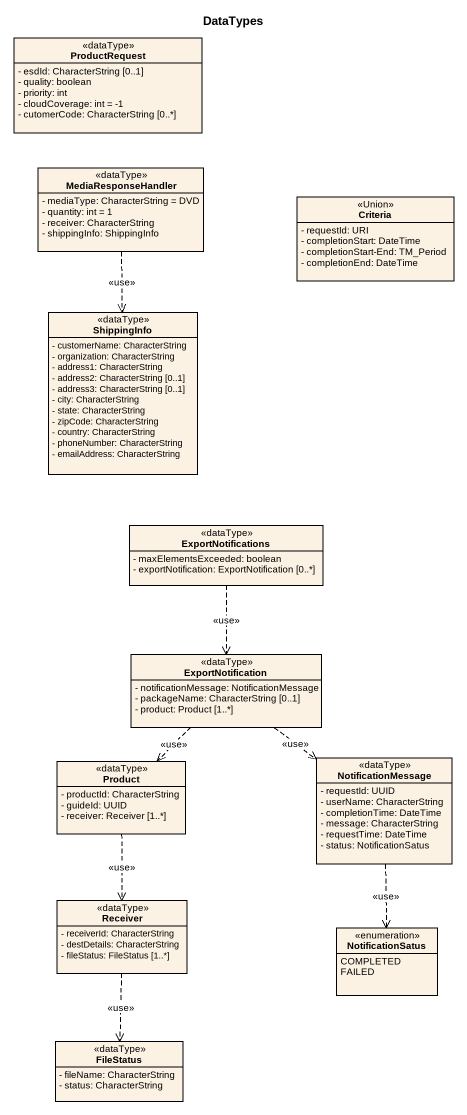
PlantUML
@startuml
title DataTypes
hide circle
hide empty members
skinparam classAttributeIconSize 0
class ProductRequest <<dataType>> {
  - esdId: CharacterString [0..1]
  - quality: boolean
  - priority: int
  - cloudCoverage: int = -1
  - cutomerCode: CharacterString [0..*]
}
class MediaResponseHandler <<dataType>> {
  - mediaType: CharacterString = DVD
  - quantity: int = 1
  - receiver: CharacterString
  - shippingInfo: ShippingInfo
}
class Criteria <<Union>> {
  - requestId: URI
  - completionStart: DateTime
  - completionStart-End: TM_Period
  - completionEnd: DateTime
}
class ShippingInfo <<dataType>> {
  - customerName: CharacterString
  - organization: CharacterString
  - address1: CharacterString
  - address2: CharacterString [0..1]
  - address3: CharacterString [0..1]
  - city: CharacterString
  - state: CharacterString
  - zipCode: CharacterString
  - country: CharacterString
  - phoneNumber: CharacterString
  - emailAddress: CharacterString
}
class ExportNotifications <<dataType>> {
  - maxElementsExceeded: boolean
  - exportNotification: ExportNotification [0..*]
}
class ExportNotification <<dataType>> {
  - notificationMessage: NotificationMessage
  - packageName: CharacterString [0..1]
  - product: Product [1..*]
}
class Product <<dataType>> {
  - productId: CharacterString
  - guideId: UUID
  - receiver: Receiver [1..*]
}
class NotificationMessage <<dataType>> {
  - requestId: UUID
  - userName: CharacterString
  - completionTime: DateTime
  - message: CharacterString
  - requestTime: DateTime
  - status: NotificationSatus
}
class Receiver <<dataType>> {
  - receiverId: CharacterString
  - destDetails: CharacterString
  - fileStatus: FileStatus [1..*]
}
enum NotificationSatus {
  COMPLETED
  FAILED
}
class FileStatus <<dataType>> {
  - fileName: CharacterString
  - status: CharacterString
}
MediaResponseHandler ..> ShippingInfo : <<use>>
ExportNotifications ..> ExportNotification : <<use>>
ExportNotification ..> Product : <<use>>
ExportNotification ..> NotificationMessage : <<use>>
Product ..> Receiver : <<use>>
NotificationMessage ..> NotificationSatus : <<use>>
Receiver ..> FileStatus : <<use>>
@enduml
